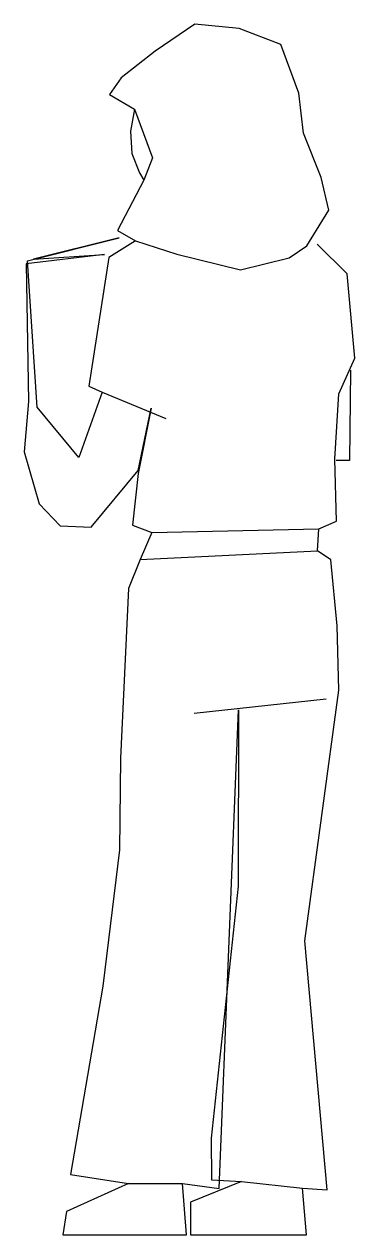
# Model space of a CAD drawing. Extents: x 8.07 to 8.5, y 13.4 to 14.98.
import ezdxf

# ---------------------------------------------------------------- set-up
doc = ezdxf.new("R2010")
doc.units = 0
doc.layers.get('0').update_dxf_attribs({"linetype": 'CONTINUOUS'})

msp = doc.modelspace()

# ---------------------------------------------------------------- linework, layer by layer
at = {"color": 0, "linetype": 'CONTINUOUS'}
for p, q in [((8.2362, 14.316), (8.454, 14.321)), ((8.221, 14.2812), (8.4521, 14.2922)), ((8.2059, 13.4694), (8.2764, 13.4694)), ((8.3531, 13.4723), (8.4326, 13.4633))]:
    msp.add_line(p, q, dxfattribs=at)
for points in [[(8.4383, 14.6891), (8.4671, 14.7355), (8.4571, 14.7778), (8.4337, 14.8355), (8.4277, 14.8874), (8.4042, 14.9509), (8.3502, 14.9717), (8.2923, 14.9773), (8.2404, 14.9423), (8.1964, 14.9074), (8.1811, 14.886), (8.2138, 14.8669), (8.2083, 14.8381), (8.2103, 14.8091), (8.2202, 14.7842), (8.2259, 14.7745), (8.1916, 14.7088), (8.2148, 14.6955), (8.1802, 14.674), (8.1542, 14.5064), (8.1717, 14.4988), (8.1413, 14.4138), (8.087, 14.479), (8.0744, 14.6696), (8.1937, 14.6993), (8.0821, 14.6717), (8.1745, 14.6779), (8.0724, 14.6657), (8.0754, 14.4867), (8.0699, 14.4211), (8.0895, 14.3537), (8.1167, 14.325), (8.1573, 14.3232), (8.2185, 14.3968), (8.2353, 14.4778), (8.2185, 14.3929), (8.2112, 14.3256), (8.2362, 14.316), (8.221, 14.2812), (8.2059, 14.2434), (8.1954, 14.0228), (8.1943, 13.9034), (8.1722, 13.726), (8.1303, 13.4814), (8.2059, 13.4694), (8.1252, 13.4331), (8.1202, 13.4028), (8.2815, 13.4028), (8.2764, 13.4694), (8.3239, 13.463), (8.3492, 14.0854), (8.3487, 13.8562), (8.3138, 13.5284), (8.3141, 13.4745), (8.3531, 13.4723), (8.2865, 13.4452), (8.2865, 13.4028), (8.4377, 13.4028), (8.4326, 13.4633), (8.4649, 13.4611), (8.4357, 13.7853), (8.4801, 14.1113), (8.478, 14.195), (8.4696, 14.2808), (8.4521, 14.2922), (8.454, 14.321), (8.4771, 14.3309), (8.4746, 14.4118), (8.48, 14.4966), (8.5008, 14.543), (8.4907, 14.6526), (8.4519, 14.691)], [(8.2138, 14.8669), (8.2373, 14.8036), (8.2259, 14.7745)], [(8.2148, 14.6955), (8.2688, 14.6784), (8.3519, 14.6578), (8.4153, 14.6735), (8.4383, 14.6891)], [(8.4952, 14.5275), (8.4938, 14.4099), (8.4766, 14.4098)], [(8.1717, 14.4988), (8.2546, 14.4645)]]:
    msp.add_lwpolyline(points, dxfattribs=at)
at = {"color": 0}
msp.add_lwpolyline([(8.2916, 14.0812), (8.4634, 14.1)], dxfattribs=at)

doc.saveas('drawing.dxf')
